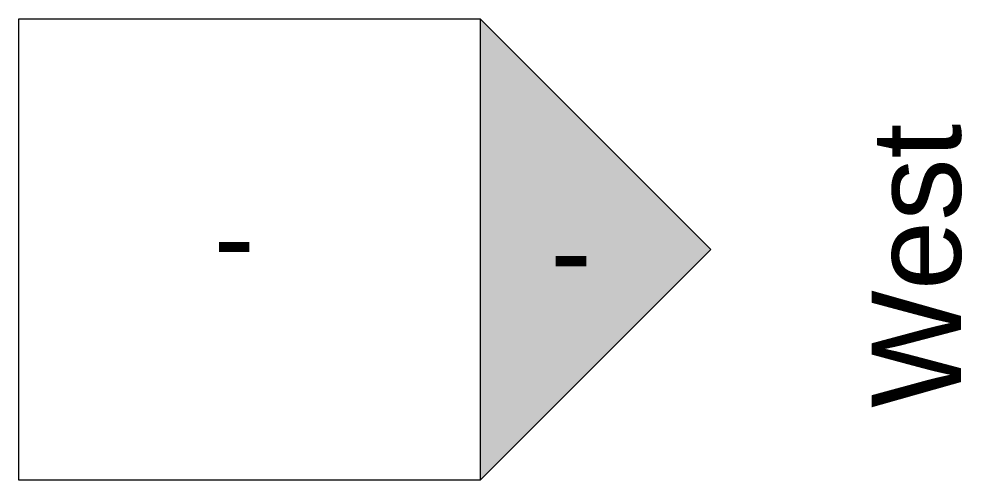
# Model space of a CAD drawing. Header units: millimetres. Extents: x -309577 to 26510, y -302335 to 26695.
# Drawn here: x -309577 to -306980, y -267129 to -265859 of the extents above; entities that cross this region are included whole.
import ezdxf

# ---------------------------------------------------------------- set-up
doc = ezdxf.new("R2010")
doc.units = ezdxf.units.MM
doc.layers.add('A-ANNO-SYMB', color=6, linetype='Continuous', lineweight=9)

# ---------------------------------------------------------------- blocks, each defined once
blk = doc.blocks.new('Ansicht - Gefüllter Pfeil und Ansichtsname-212564-Ebene 2')
at = {"layer": 'A-ANNO-SYMB'}
for p, q in [((-6.35, -6.35), (-6.35, 6.35)), ((-6.35, 6.35), (6.35, 6.35)), ((6.35, 6.35), (6.35, -6.35)), ((6.35, -6.35), (-6.35, -6.35))]:
    blk.add_line(p, q, dxfattribs=at)
blk = doc.blocks.new('Ansicht - Gefüllter Pfeil und Ansichtsname-212290-Ebene 2')
at = {"layer": 'A-ANNO-SYMB'}
blk.add_hatch(color=256, dxfattribs=at).paths.add_polyline_path([(6.35, 0), (-6.35, 0), (0, 6.35)], flags=0)
for p, q in [((0, 6.35), (-6.35, 0)), ((6.35, 0), (0, 6.35)), ((-6.35, 0), (6.35, 0))]:
    blk.add_line(p, q, dxfattribs=at)

msp = doc.modelspace()

# ---------------------------------------------------------------- block references
at = {"layer": 'A-ANNO-SYMB', "xscale": 99.99999999999993, "yscale": 99.99999999999993, "zscale": 99.99999999999993}
for name, p, rotation in [('Ansicht - Gefüllter Pfeil und Ansichtsname-212564-Ebene 2', (-308941.6, -266493.6), 180), ('Ansicht - Gefüllter Pfeil und Ansichtsname-212290-Ebene 2', (-308306.6, -266493.6), 269.9999999999992)]:
    msp.add_blockref(name, p, dxfattribs=dict(at, rotation=rotation))

# ---------------------------------------------------------------- texts
at = {"layer": 'A-ANNO-SYMB', "insert": (-307613.6, -266538.6), "char_height": 245.883, "width": 924, "attachment_point": 2, "rotation": 90, "line_spacing_factor": 0.938532}
msp.add_mtext('\\fArial|b0|i0|c0|p34|;\\PWest', dxfattribs=at)
at = {"layer": 'A-ANNO-SYMB', "char_height": 245.883, "width": 135, "attachment_point": 2, "line_spacing_factor": 0.938532}
for insert in [(-308983.8, -266336), (-308056.4, -266374.9)]:
    msp.add_mtext('\\fArial|b0|i0|c0|p34|;-', dxfattribs=dict(at, insert=insert))

doc.saveas('drawing.dxf')
